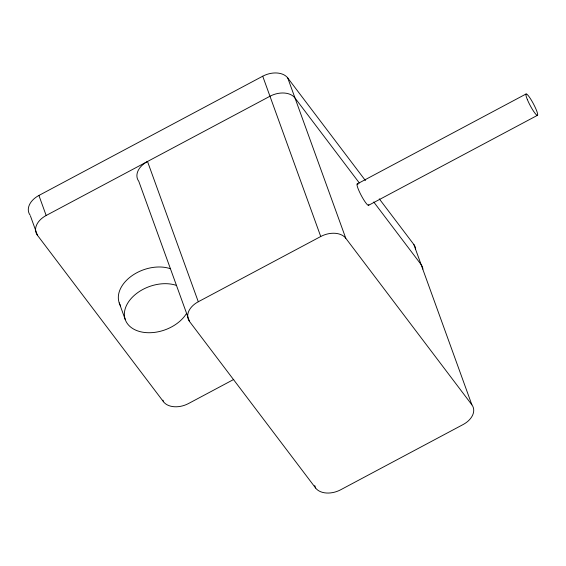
<?xml version="1.0" encoding="UTF-8"?>
<svg xmlns="http://www.w3.org/2000/svg" width="566" height="566" viewBox="0 0 566 566"><rect width="100%" height="100%" fill="white"/><g stroke="black" fill="none" stroke-linecap="round" stroke-linejoin="round"><path stroke-width="0.85" d="M30.154 215.2A19.364 13.152 -19.9 0 1 38.913 195.454L262.716 76.212A19.364 13.152 -19.9 0 1 287.74 77.959L365.424 180.554M233.765 379.425L188.535 403.523A19.364 13.152 -19.9 0 1 163.51 401.775L37.413 235.237A19.364 13.152 -19.9 0 1 46.164 215.49L269.968 96.248A19.364 13.152 -19.9 0 1 294.992 97.996L359.375 183.023M357.146 183.971L526.055 93.984M368.615 205.281L537.523 115.287M198.284 301.756L320.738 236.51A19.364 13.152 -19.9 0 1 345.769 238.251L471.867 404.796A19.364 13.152 -19.9 0 1 463.115 424.542L340.654 489.788A19.364 13.152 -19.9 0 1 315.63 488.041L189.525 321.495L138.755 181.24A19.364 13.152 -19.9 0 1 147.514 161.494L198.284 301.756A19.364 13.152 -19.9 0 0 189.525 321.495M379.255 198.829L413.845 244.505A19.364 13.152 -19.9 0 1 415.649 249.047M373.744 201.998L421.097 264.541A19.364 13.152 -19.9 0 1 422.901 269.091M413.845 244.505L471.867 404.796M287.74 77.959L345.769 238.251M262.716 76.212L320.738 236.51M314.724 485.55L315.63 488.041M162.93 400.176L163.51 401.775M119.221 302.902L125.27 319.599M38.913 195.454L46.164 215.49M30.451 216L37.413 235.237M120.636 305.873A33.882 23.022 -19.9 0 1 130.937 276.484A33.882 23.022 -19.9 0 1 170.253 268.673M186.292 313.819A33.882 23.022 -19.9 0 1 140.679 331.789A33.882 23.022 -19.9 0 1 129.635 300.348A33.882 23.022 -19.9 0 1 176.295 285.37M368.791 204.524A12.098 1.832 62 0 1 361.221 195.397A12.098 1.832 62 0 1 358.016 184.24M527.37 99.616A12.098 1.832 62 0 0 537.403 115.344A12.098 1.832 62 0 0 530.597 98.944A12.098 1.832 62 0 0 527.37 99.616"/></g></svg>
